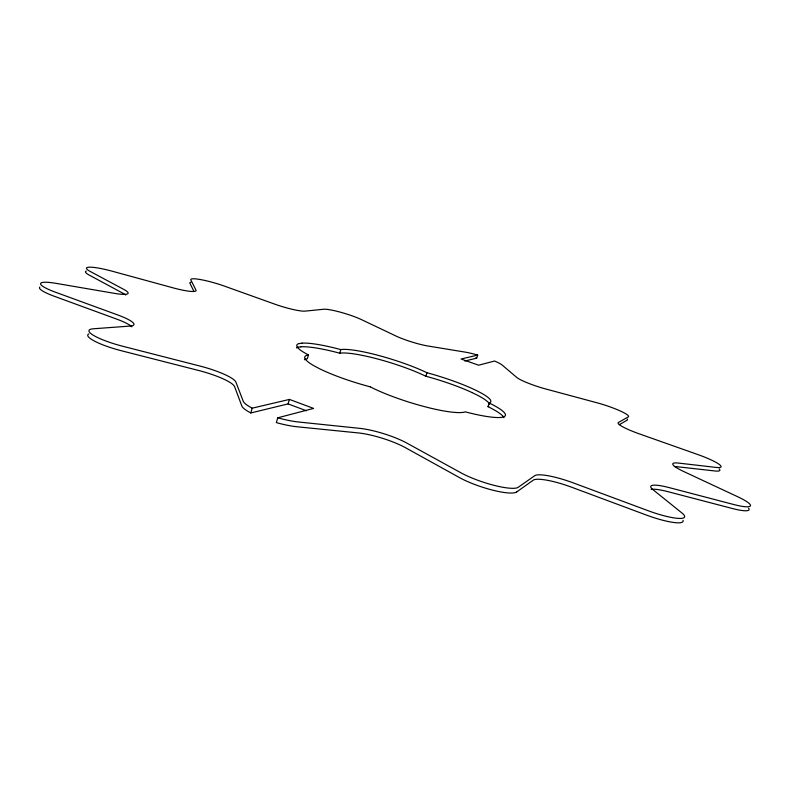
<?xml version="1.0" encoding="UTF-8"?>
<svg xmlns="http://www.w3.org/2000/svg" width="790" height="790" viewBox="0 0 790 790"><rect width="100%" height="100%" fill="white"/><g stroke="black" fill="none" stroke-linecap="round" stroke-linejoin="round"><path stroke-width="1.19" d="M88.835 333.913A33.496 6.3 15.4 0 0 121.581 350.8L198.962 370.569A34.128 6.705 16 0 1 234.591 386.666L241.819 405.932A35.352 7.308 16.5 0 0 250.795 412.953L252.217 408.173L289.436 399.414L313.6 408.41L277.764 417.801L276.322 422.601A35.352 7.308 16.5 0 0 297.05 426.768L358.314 432.93A35.007 7.229 17.4 0 1 405.438 447.683L459.523 477.614A35.343 7.308 18.3 0 0 492.881 490.205A35.343 7.308 18.3 0 0 516.68 491.963M250.795 412.953L288.074 403.907L289.436 399.414M299.272 343.522A55.438 8.897 17.1 0 0 308.475 354.937L307.3 358.739A57.384 9.687 17.1 0 0 304.426 359.746M339.74 353.209L340.836 349.615A54.036 8.463 17.3 0 1 375.882 354.74L382.617 356.567A54.036 8.463 17.3 0 1 426.956 372.742A54.54 8.621 17.6 0 1 473.032 388.957L477.96 391.336A54.54 8.621 17.6 0 1 489.198 403.009A56.485 9.233 17.7 0 1 504.672 416.379L502.855 417.12A56.475 9.233 17.7 0 1 465.261 411.847A57.947 9.737 17.5 0 1 428.358 407.63L420.675 405.606A57.937 9.737 17.5 0 1 370.253 386.843M426.975 372.742L425.859 376.267A54.016 8.601 17.3 0 0 381.531 360.052L374.806 358.255A54.016 8.591 17.3 0 0 339.769 353.219M464.816 361.04L476.716 358.147L477.693 355.095A23.147 3.101 17.8 0 0 465.33 352.143L427.943 346.01A23.236 3.13 17.4 0 1 395.829 335.957L361.514 319.634A23.147 3.101 17 0 0 340.688 312.267A23.147 3.101 17 0 0 323.693 309.246L305.078 311.122A23.858 3.269 16.7 0 1 274.624 304.101L224.38 286.099A24.46 3.377 16.3 0 0 200.877 279.64A24.46 3.377 16.3 0 0 190.874 279.976L195.96 290.127A25.705 3.693 16.1 0 1 172.605 287.728L112.308 271.237A26.988 3.99 15.7 0 0 89.734 267.168A26.988 3.99 15.7 0 0 90.258 271.474L123.872 289.456A28.529 4.444 15.5 0 1 114.738 293.406L56.011 283.353A30.326 4.957 15.3 0 0 40.576 283.719A30.326 4.957 15.3 0 0 55.34 292.162L117.71 314.953A31.699 5.5 15.4 0 1 130.202 326.063L93.368 328.788A33.506 6.202 15.4 0 0 93.635 335.434A33.506 6.202 15.4 0 0 122.855 346.287L200.245 366.125A34.148 6.606 16 0 1 235.924 382.163L243.221 401.202A35.372 7.209 16.5 0 0 252.217 408.173M503.971 417.703A56.455 9.371 17.7 0 0 488.023 406.682L489.237 403.019M516.68 491.963L533.27 480.152A34.118 6.705 18.8 0 1 571.605 487.203L646.437 515.08A33.476 6.29 19.4 0 0 683.044 520.353M619.311 424.655L627.171 420.171A24.441 3.427 18.5 0 0 627.201 418.976M477.693 355.095L461.074 359.006L478.612 365.207L494.56 361.03A23.147 3.101 17.8 0 1 502.331 365.178L516.69 377.383A23.858 3.269 18.1 0 0 545.752 388.986L597.201 402.841A24.451 3.377 18.5 0 1 620.18 410.928A24.451 3.377 18.5 0 1 628.277 416.923L618.481 422.423A25.685 3.683 18.7 0 0 639.1 433.789L698.005 454.615A26.969 3.98 19.1 0 1 718.9 464.155A26.969 3.98 19.1 0 1 716.096 467.423L678.422 463.078A28.509 4.434 19.2 0 0 683.804 471.561L737.85 496.811A30.297 4.947 19.5 0 1 750.391 505.926A30.297 4.947 19.5 0 1 733.555 504.474L669.476 487.687A31.679 5.49 19.4 0 0 653.034 489.721L681.968 513.026A33.486 6.192 19.4 0 1 678.087 518.368A33.486 6.192 19.4 0 1 647.978 510.656L573.076 482.818A34.138 6.606 18.8 0 0 534.751 475.689L518.23 487.282A35.362 7.199 18.3 0 1 494.441 485.435A35.362 7.199 18.3 0 1 461.064 472.874L406.89 443.111A35.027 7.12 17.4 0 0 359.736 428.348L298.492 421.998A35.372 7.209 16.5 0 1 277.764 417.801M298.185 347.225L300.862 346.83M299.301 343.531L301.968 343.156M288.074 403.907L306.481 410.78M471.877 392.502L476.805 394.891A54.52 8.749 17.6 0 1 489.533 404.204M193.965 291.48L189.936 283.264A24.451 3.437 16.3 0 1 190.983 282.158M86.268 271.059A26.979 4.049 15.7 0 0 89.26 275.108L122.825 293.189A28.519 4.503 15.5 0 1 125.728 295.016M39.855 287.086A30.306 5.036 15.2 0 0 54.234 296.24L116.565 319.061A31.679 5.589 15.4 0 1 131.871 326.833M651.148 489.385A31.659 5.579 19.4 0 1 668.073 491.706L732.133 508.444A30.287 5.026 19.6 0 0 748.584 508.237M674.314 466.564A28.489 4.503 19.3 0 1 677.149 466.732L714.851 470.968A26.959 4.039 19.1 0 0 719.226 468.944M475.857 357.9A23.137 3.15 17.8 0 1 476.716 358.147M296.447 347.936A55.409 9.036 17.1 0 1 298.156 347.215M300.891 346.81A55.409 9.036 17.1 0 1 339.799 353.209M488.753 406.317A54.52 8.749 17.6 0 1 488.013 406.672M425.78 376.228A54.52 8.749 17.6 0 1 471.798 392.452M301.997 343.137A55.438 8.897 17.1 0 1 340.895 349.615M370.214 386.824A57.403 9.549 17.1 0 1 319.496 368.703L314.627 366.145A57.413 9.549 17.1 0 1 308.485 354.937"/></g></svg>
